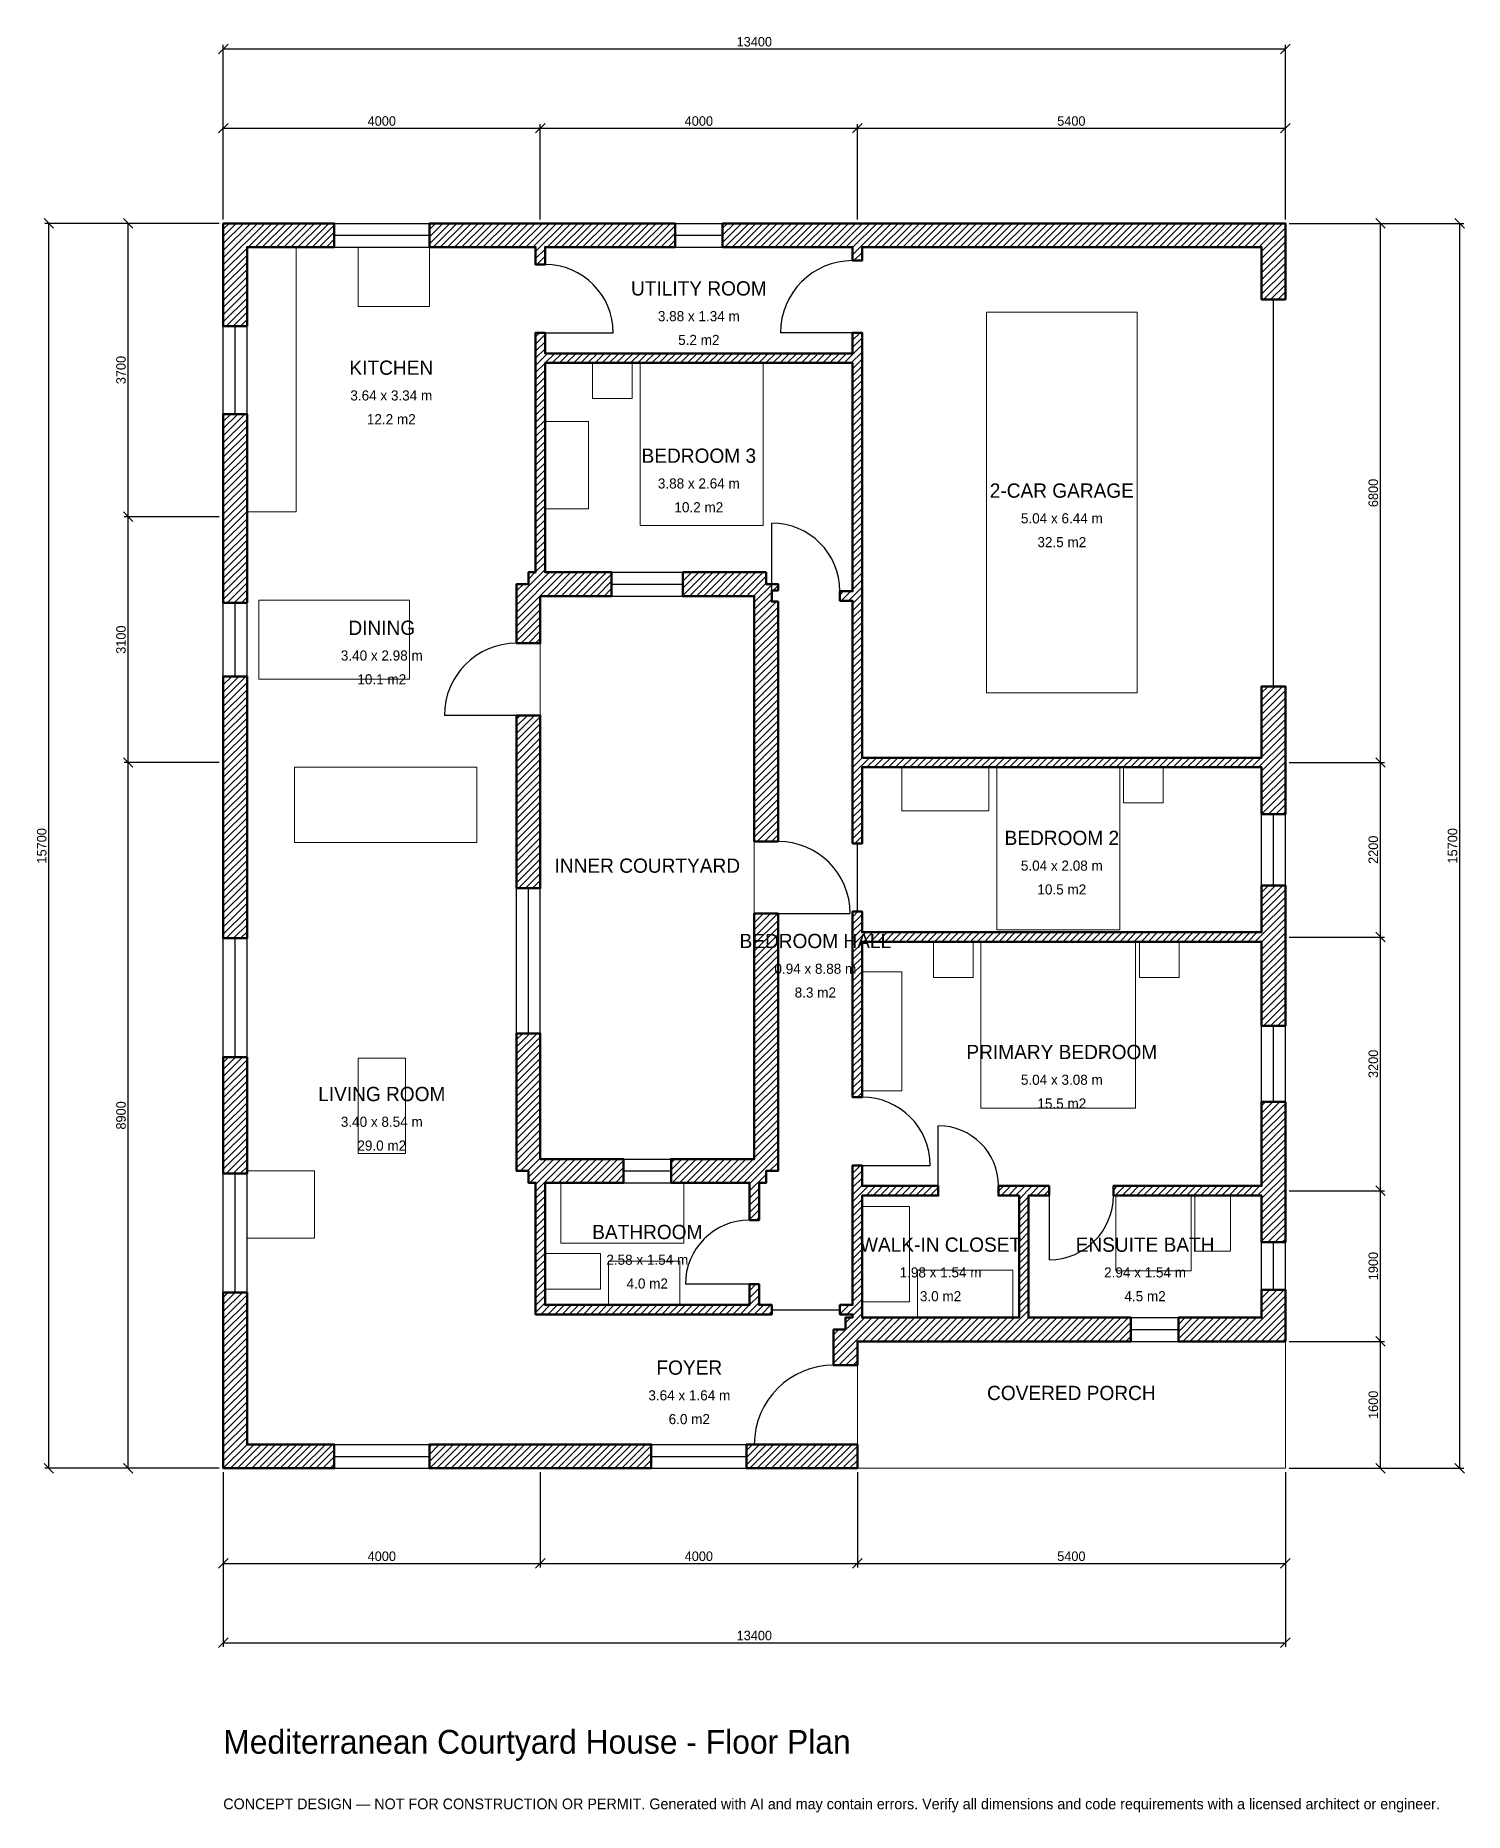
# Model space of a CAD drawing. Header units: millimetres. Extents: x -2369 to 15660, y -4341 to 18069.
import ezdxf
from ezdxf.enums import TextEntityAlignment as Align

# ---------------------------------------------------------------- set-up
doc = ezdxf.new("R2010")
doc.units = ezdxf.units.MM
doc.linetypes.add('DASHED', pattern=[1.524, 1.27, -0.254])
for name, color, linetype, lineweight in [('A-ANNO-DIMS', 1, 'Continuous', 13), ('A-ANNO-TEXT', 7, 'Continuous', 18), ('A-AREA-IDEN', 7, 'Continuous', 18), ('A-DOOR', 2, 'Continuous', 25), ('A-FLOR-FIXT', 9, 'Continuous', 13), ('A-FURN', 9, 'Continuous', 13), ('A-GLAZ', 4, 'Continuous', 25), ('A-SITE-PAVE', 8, 'Continuous', 13), ('A-WALL', 7, 'Continuous', 50), ('A-WALL-PATT', 8, 'Continuous', 13)]:
    doc.layers.add(name, color=color, linetype=linetype, lineweight=lineweight)
doc.dimstyles.new('PLAN', dxfattribs={"dimtxt": 120, "dimasz": 80, "dimexe": 50, "dimexo": 50, "dimgap": 30, "dimtad": 1, "dimdec": 0, "dimtsz": 60, "dimcen": 2.5, "dimclrd": 1, "dimclre": 1, "dimazin": 3, "dimtfac": 1, "dimtmove": 0, "dimatfit": 3})

msp = doc.modelspace()

# ---------------------------------------------------------------- hatches: boundary and pattern name
at = {"layer": 'A-WALL-PATT'}
h = msp.add_hatch(dxfattribs=at)
h.set_pattern_fill('ANSI31', color=8, scale=20)
h.paths.add_polyline_path([(0, 12150), (0, 13295), (300, 13295), (300, 12150), (300, 11850), (300, 10915), (0, 10915), (0, 11850), (0, 12150)])
h.paths.add_polyline_path([(0, 15400), (-0.001, 15400), (-0.001, 15700), (0, 15700), (0, 15700.001), (300, 15700.001), (300, 15700), (1400, 15700), (1400, 15400), (300, 15400), (300, 14405), (0, 14405), (0, 15400)])
h.paths.add_polyline_path([(3850, 15700), (3940, 15700), (3940, 15700.001), (4060, 15700.001), (4060, 15700), (4150, 15700), (5700, 15700), (5700, 15400), (4150, 15400), (4060, 15400), (4060, 15180), (3940, 15180), (3940, 15400), (3850, 15400), (2600, 15400), (2600, 15700), (3850, 15700)])
h.paths.add_polyline_path([(7850, 15700), (7940, 15700), (7940, 15700.001), (8060, 15700.001), (8060, 15700), (8150, 15700), (13100, 15700), (13100, 15700.001), (13400, 15700.001), (13400, 15700), (13400.001, 15700), (13400.001, 15400), (13400, 15400), (13400, 14740), (13100, 14740), (13100, 15400), (8150, 15400), (8060, 15400), (8060, 15230), (7940, 15230), (7940, 15400), (7850, 15400), (6300, 15400), (6300, 15700), (7850, 15700)])
h.paths.add_polyline_path([(13400, 9050), (13400, 8960), (13400.001, 8960), (13400.001, 8840), (13400, 8840), (13400, 8750), (13400, 8250), (13100, 8250), (13100, 8750), (13100, 8840), (8060, 8840), (8060, 7880), (7940, 7880), (7940, 8840), (7940, 8960), (7940, 10940), (7780, 10940), (7780, 11060), (7940, 11060), (7940, 13940), (4060, 13940), (4060, 12060), (4060, 11940), (4060, 11300), (4900, 11300), (4900, 11000), (4060, 11000), (4060, 10999.999), (4000.001, 10999.999), (4000.001, 10940), (4000, 10940), (4000, 10405), (3700, 10405), (3700, 11150), (3850, 11150), (3850, 11300), (3940, 11300), (3940, 11940), (3940, 12060), (3940, 13940), (3940, 14060), (3940, 14320), (4060, 14320), (4060, 14060), (7940, 14060), (7940, 14320), (8060, 14320), (8060, 14060), (8060, 13940), (8060, 11060), (8060, 10940), (8060, 8960), (13100, 8960), (13100, 9050), (13100, 9860), (13400, 9860), (13400, 9050)])
h.paths.add_polyline_path([(13400, 6850), (13400, 6760), (13400.001, 6760), (13400.001, 6640), (13400, 6640), (13400, 6550), (13400, 5580), (13100, 5580), (13100, 6550), (13100, 6640), (8060, 6640), (8060, 4680), (7940, 4680), (7940, 6640), (7940, 6760), (7940, 7020), (8060, 7020), (8060, 6760), (13100, 6760), (13100, 6850), (13100, 7350), (13400, 7350), (13400, 6850)])
h.paths.add_polyline_path([(13400, 3560), (13400.001, 3560), (13400.001, 3440), (13400, 3440), (13400, 3350), (13400, 3350), (13400, 2850), (13100, 2850), (13100, 3440), (11230, 3440), (11230, 3560), (13100, 3560), (13100, 3650), (13100, 3650), (13100, 4620), (13400, 4620), (13400, 3560)])
h.paths.add_polyline_path([(13400, 1900), (13400.001, 1900), (13400.001, 1600), (13400, 1600), (13400, 1599.999), (13100, 1599.999), (13100, 1600), (12050, 1600), (12050, 1900), (13100, 1900), (13100, 2250), (13400, 2250), (13400, 1900)])
h.paths.add_polyline_path([(10250, 1600), (10160, 1600), (10160, 1599.999), (10040, 1599.999), (10040, 1600), (9950, 1600), (8060, 1600), (8060, 1599.999), (8000.001, 1599.999), (8000.001, 1540), (8000, 1540), (8000, 1300), (7700, 1300), (7700, 1750), (7850, 1750), (7850, 1900), (7940, 1900), (7940, 1940), (7780, 1940), (7780, 2060), (7940, 2060), (7940, 3440), (7940, 3560), (7940, 3820), (8060, 3820), (8060, 3560), (9020, 3560), (9020, 3440), (8060, 3440), (8060, 2060), (8060, 1940), (8060, 1900), (9950, 1900), (10040, 1900), (10040, 3440), (9780, 3440), (9780, 3560), (10040, 3560), (10160, 3560), (10420, 3560), (10420, 3440), (10160, 3440), (10160, 1900), (10250, 1900), (11450, 1900), (11450, 1600), (10250, 1600)])
h.paths.add_polyline_path([(8000, 300), (8000.001, 300), (8000.001, 0), (8000, 0), (8000, -0.001), (7700, -0.001), (7700, 0), (6600, 0), (6600, 300), (7700, 300), (7700, 300), (8000, 300), (8000, 300)])
h.paths.add_polyline_path([(4150, 0), (3850, 0), (2600, 0), (2600, 300), (3850, 300), (4150, 300), (5400, 300), (5400, 0), (4150, 0)])
h.paths.add_polyline_path([(300, 0), (300, -0.001), (0, -0.001), (0, 0), (-0.001, 0), (-0.001, 300), (0, 300), (0, 2216.667), (300, 2216.667), (300, 300), (1400, 300), (1400, 0), (300, 0)])
h.paths.add_polyline_path([(0, 5183.333), (300, 5183.333), (300, 3716.667), (0, 3716.667), (0, 5183.333)])
h.paths.add_polyline_path([(0, 8750), (0, 9050), (0, 9985), (300, 9985), (300, 9050), (300, 8750), (300, 6683.333), (0, 6683.333), (0, 8750)])
h.paths.add_polyline_path([(6850, 11300), (6850, 11150), (7000, 11150), (7000, 11070), (6920, 11070), (6920, 10930), (7000, 10930), (7000, 7905), (6700, 7905), (6700, 10940), (6699.999, 10940), (6699.999, 10999.999), (6640, 10999.999), (6640, 11000), (5800, 11000), (5800, 11300), (6850, 11300)])
h.paths.add_polyline_path([(4000, 9050), (4000, 8750), (4000, 7315), (3700, 7315), (3700, 8750), (3700, 9050), (3700, 9495), (4000, 9495), (4000, 9050)])
h.paths.add_polyline_path([(4000, 3960), (4000.001, 3960), (4000.001, 3900.001), (4060, 3900.001), (4060, 3900), (5050, 3900), (5050, 3600), (4060, 3600), (4060, 2060), (6640, 2060), (6640, 2320), (6760, 2320), (6760, 2060), (6920, 2060), (6920, 1940), (6760, 1940), (6640, 1940), (4060, 1940), (3940, 1940), (3940, 2060), (3940, 3600), (3850, 3600), (3850, 3750), (3700, 3750), (3700, 5485), (4000, 5485), (4000, 3960)])
h.paths.add_polyline_path([(6640, 3900), (6640, 3900.001), (6699.999, 3900.001), (6699.999, 3960), (6700, 3960), (6700, 6995), (7000, 6995), (7000, 3750), (6850, 3750), (6850, 3600), (6760, 3600), (6760, 3130), (6640, 3130), (6640, 3600), (5650, 3600), (5650, 3900), (6640, 3900)])

# ---------------------------------------------------------------- linework, layer by layer
at = {"layer": 'A-DOOR', "linetype": 'DASHED'}
msp.add_line((13250, 9860), (13250, 14740), dxfattribs=at)
at = {"layer": 'A-DOOR'}
for p, q in [((4060, 14320), (4920, 14320)), ((7940, 14320), (7030, 14320)), ((6920, 11060), (6920, 11920)), ((3700, 9495), (2790, 9495)), ((8000, 7020), (8000, 7880)), ((7000, 6995), (7910, 6995)), ((9020, 3560), (9020, 4320)), ((8060, 3820), (8920, 3820)), ((10420, 3440), (10420, 2630)), ((6640, 2320), (5830, 2320)), ((6920, 2000), (7780, 2000)), ((7700, 300), (6700, 300))]:
    msp.add_line(p, q, dxfattribs=at)
for centre, radius, start, end in [((4060, 14320), 860, 0, 90), ((7940, 14320), 910, 90, 180), ((6920, 11060), 860, 0, 90), ((3700, 9495), 910, 90, 180), ((7000, 6995), 910, 0, 90), ((8060, 3820), 860, 0, 90), ((9020, 3560), 760, 0, 90), ((10420, 3440), 810, 270, 360), ((6640, 2320), 810, 90, 180), ((7700, 300), 1000, 90, 180)]:
    msp.add_arc(centre, radius, start, end, dxfattribs=at)
at = {"layer": 'A-FLOR-FIXT'}
for points in [[(300, 12060), (920, 12060), (920, 15400), (300, 15400)], [(4260, 2840), (5810, 2840), (5810, 3600), (4260, 3600)], [(11260, 2490), (12210, 2490), (12210, 3440), (11260, 3440)], [(12260, 2740), (12710, 2740), (12710, 3440), (12260, 3440)], [(4060, 2260), (4760, 2260), (4760, 2710), (4060, 2710)], [(4860, 2060), (5760, 2060), (5760, 2610), (4860, 2610)]]:
    msp.add_lwpolyline(points, close=True, dxfattribs=at)
at = {"layer": 'A-FURN'}
for points in [[(1700, 14650), (2600, 14650), (2600, 15400), (1700, 15400)], [(9630, 9780), (11530, 9780), (11530, 14580), (9630, 14580)], [(4660, 13490), (5160, 13490), (5160, 13940), (4660, 13940)], [(5260, 11890), (6810, 11890), (6810, 13940), (5260, 13940)], [(4060, 12100), (4610, 12100), (4610, 13200), (4060, 13200)], [(450, 9950), (2350, 9950), (2350, 10950), (450, 10950)], [(900, 7890), (3200, 7890), (3200, 8840), (900, 8840)], [(8560, 8290), (9660, 8290), (9660, 8840), (8560, 8840)], [(9760, 6790), (11310, 6790), (11310, 8840), (9760, 8840)], [(11360, 8390), (11860, 8390), (11860, 8840), (11360, 8840)], [(8960, 6190), (9460, 6190), (9460, 6640), (8960, 6640)], [(9560, 4540), (11510, 4540), (11510, 6640), (9560, 6640)], [(11560, 6190), (12060, 6190), (12060, 6640), (11560, 6640)], [(8060, 4760), (8560, 4760), (8560, 6260), (8060, 6260)], [(1700, 3970), (2300, 3970), (2300, 5170), (1700, 5170)], [(300, 2900), (1150, 2900), (1150, 3750), (300, 3750)], [(8060, 2100), (8660, 2100), (8660, 3300), (8060, 3300)], [(8760, 1900), (9960, 1900), (9960, 2500), (8760, 2500)]]:
    msp.add_lwpolyline(points, close=True, dxfattribs=at)
at = {"layer": 'A-GLAZ'}
for p, q in [((1400, 15700), (2600, 15700)), ((5700, 15700), (6300, 15700)), ((1400, 15550), (2600, 15550)), ((5700, 15550), (6300, 15550)), ((1400, 15400), (2600, 15400)), ((5700, 15400), (6300, 15400)), ((0, 13295), (0, 14405)), ((150, 13295), (150, 14405)), ((300, 13295), (300, 14405)), ((4900, 11300), (5800, 11300)), ((4900, 11150), (5800, 11150)), ((4900, 11000), (5800, 11000)), ((0, 9985), (0, 10915)), ((150, 9985), (150, 10915)), ((300, 9985), (300, 10915)), ((13100, 7350), (13100, 8250)), ((13250, 7350), (13250, 8250)), ((13400, 7350), (13400, 8250)), ((3700, 5485), (3700, 7315)), ((3850, 5485), (3850, 7315)), ((4000, 5485), (4000, 7315)), ((0, 5183.333), (0, 6683.333)), ((150, 5183.333), (150, 6683.333)), ((300, 5183.333), (300, 6683.333)), ((13100, 4620), (13100, 5580)), ((13250, 4620), (13250, 5580)), ((13400, 4620), (13400, 5580)), ((5050, 3900), (5650, 3900)), ((0, 2216.667), (0, 3716.667)), ((150, 2216.667), (150, 3716.667)), ((300, 2216.667), (300, 3716.667)), ((5050, 3750), (5650, 3750)), ((5050, 3600), (5650, 3600)), ((13100, 2250), (13100, 2850)), ((13250, 2250), (13250, 2850)), ((13400, 2250), (13400, 2850)), ((11450, 1900), (12050, 1900)), ((11450, 1750), (12050, 1750)), ((11450, 1600), (12050, 1600)), ((1400, 300), (2600, 300)), ((5400, 300), (6600, 300)), ((1400, 150), (2600, 150)), ((1400, 0), (2600, 0)), ((5400, 150), (6600, 150)), ((5400, 0), (6600, 0))]:
    msp.add_line(p, q, dxfattribs=at)
at = {"layer": 'A-SITE-PAVE', "linetype": 'DASHED'}
for points in [[(4000, 3900), (6700, 3900), (6700, 11000), (4000, 11000)], [(8000, 0), (13400, 0), (13400, 1600), (8000, 1600)]]:
    msp.add_lwpolyline(points, close=True, dxfattribs=at)
at = {"layer": 'A-WALL'}
for points in [[(0, 15400), (-0.001, 15400), (-0.001, 15700), (0, 15700), (0, 15700.001), (300, 15700.001), (300, 15700), (1400, 15700), (1400, 15400), (300, 15400), (300, 14405), (0, 14405), (0, 15400)], [(3850, 15700), (3940, 15700), (3940, 15700.001), (4060, 15700.001), (4060, 15700), (4150, 15700), (5700, 15700), (5700, 15400), (4150, 15400), (4060, 15400), (4060, 15180), (3940, 15180), (3940, 15400), (3850, 15400), (2600, 15400), (2600, 15700), (3850, 15700)], [(7850, 15700), (7940, 15700), (7940, 15700.001), (8060, 15700.001), (8060, 15700), (8150, 15700), (13100, 15700), (13100, 15700.001), (13400, 15700.001), (13400, 15700), (13400.001, 15700), (13400.001, 15400), (13400, 15400), (13400, 14740), (13100, 14740), (13100, 15400), (8150, 15400), (8060, 15400), (8060, 15230), (7940, 15230), (7940, 15400), (7850, 15400), (6300, 15400), (6300, 15700), (7850, 15700)], [(13400, 9050), (13400, 8960), (13400.001, 8960), (13400.001, 8840), (13400, 8840), (13400, 8750), (13400, 8250), (13100, 8250), (13100, 8750), (13100, 8840), (8060, 8840), (8060, 7880), (7940, 7880), (7940, 8840), (7940, 8960), (7940, 10940), (7780, 10940), (7780, 11060), (7940, 11060), (7940, 13940), (4060, 13940), (4060, 12060), (4060, 11940), (4060, 11300), (4900, 11300), (4900, 11000), (4060, 11000), (4060, 10999.999), (4000.001, 10999.999), (4000.001, 10940), (4000, 10940), (4000, 10405), (3700, 10405), (3700, 11150), (3850, 11150), (3850, 11300), (3940, 11300), (3940, 11940), (3940, 12060), (3940, 13940), (3940, 14060), (3940, 14320), (4060, 14320), (4060, 14060), (7940, 14060), (7940, 14320), (8060, 14320), (8060, 14060), (8060, 13940), (8060, 11060), (8060, 10940), (8060, 8960), (13100, 8960), (13100, 9050), (13100, 9860), (13400, 9860), (13400, 9050)], [(0, 12150), (0, 13295), (300, 13295), (300, 12150), (300, 11850), (300, 10915), (0, 10915), (0, 11850), (0, 12150)], [(6850, 11300), (6850, 11150), (7000, 11150), (7000, 11070), (6920, 11070), (6920, 10930), (7000, 10930), (7000, 7905), (6700, 7905), (6700, 10940), (6699.999, 10940), (6699.999, 10999.999), (6640, 10999.999), (6640, 11000), (5800, 11000), (5800, 11300), (6850, 11300)], [(0, 8750), (0, 9050), (0, 9985), (300, 9985), (300, 9050), (300, 8750), (300, 6683.333), (0, 6683.333), (0, 8750)], [(4000, 9050), (4000, 8750), (4000, 7315), (3700, 7315), (3700, 8750), (3700, 9050), (3700, 9495), (4000, 9495), (4000, 9050)], [(13400, 6850), (13400, 6760), (13400.001, 6760), (13400.001, 6640), (13400, 6640), (13400, 6550), (13400, 5580), (13100, 5580), (13100, 6550), (13100, 6640), (8060, 6640), (8060, 4680), (7940, 4680), (7940, 6640), (7940, 6760), (7940, 7020), (8060, 7020), (8060, 6760), (13100, 6760), (13100, 6850), (13100, 7350), (13400, 7350), (13400, 6850)], [(6640, 3900), (6640, 3900.001), (6699.999, 3900.001), (6699.999, 3960), (6700, 3960), (6700, 6995), (7000, 6995), (7000, 3750), (6850, 3750), (6850, 3600), (6760, 3600), (6760, 3130), (6640, 3130), (6640, 3600), (5650, 3600), (5650, 3900), (6640, 3900)], [(4000, 3960), (4000.001, 3960), (4000.001, 3900.001), (4060, 3900.001), (4060, 3900), (5050, 3900), (5050, 3600), (4060, 3600), (4060, 2060), (6640, 2060), (6640, 2320), (6760, 2320), (6760, 2060), (6920, 2060), (6920, 1940), (6760, 1940), (6640, 1940), (4060, 1940), (3940, 1940), (3940, 2060), (3940, 3600), (3850, 3600), (3850, 3750), (3700, 3750), (3700, 5485), (4000, 5485), (4000, 3960)], [(0, 5183.333), (300, 5183.333), (300, 3716.667), (0, 3716.667), (0, 5183.333)], [(13400, 3560), (13400.001, 3560), (13400.001, 3440), (13400, 3440), (13400, 3350), (13400, 3350), (13400, 2850), (13100, 2850), (13100, 3440), (11230, 3440), (11230, 3560), (13100, 3560), (13100, 3650), (13100, 3650), (13100, 4620), (13400, 4620), (13400, 3560)], [(10250, 1600), (10160, 1600), (10160, 1599.999), (10040, 1599.999), (10040, 1600), (9950, 1600), (8060, 1600), (8060, 1599.999), (8000.001, 1599.999), (8000.001, 1540), (8000, 1540), (8000, 1300), (7700, 1300), (7700, 1750), (7850, 1750), (7850, 1900), (7940, 1900), (7940, 1940), (7780, 1940), (7780, 2060), (7940, 2060), (7940, 3440), (7940, 3560), (7940, 3820), (8060, 3820), (8060, 3560), (9020, 3560), (9020, 3440), (8060, 3440), (8060, 2060), (8060, 1940), (8060, 1900), (9950, 1900), (10040, 1900), (10040, 3440), (9780, 3440), (9780, 3560), (10040, 3560), (10160, 3560), (10420, 3560), (10420, 3440), (10160, 3440), (10160, 1900), (10250, 1900), (11450, 1900), (11450, 1600), (10250, 1600)], [(13400, 1900), (13400.001, 1900), (13400.001, 1600), (13400, 1600), (13400, 1599.999), (13100, 1599.999), (13100, 1600), (12050, 1600), (12050, 1900), (13100, 1900), (13100, 2250), (13400, 2250), (13400, 1900)], [(300, 0), (300, -0.001), (0, -0.001), (0, 0), (-0.001, 0), (-0.001, 300), (0, 300), (0, 2216.667), (300, 2216.667), (300, 300), (1400, 300), (1400, 0), (300, 0)], [(4150, 0), (3850, 0), (2600, 0), (2600, 300), (3850, 300), (4150, 300), (5400, 300), (5400, 0), (4150, 0)], [(8000, 300), (8000.001, 300), (8000.001, 0), (8000, 0), (8000, -0.001), (7700, -0.001), (7700, 0), (6600, 0), (6600, 300), (7700, 300), (7700, 300), (8000, 300), (8000, 300)]]:
    msp.add_lwpolyline(points, close=True, dxfattribs=at)

# ---------------------------------------------------------------- texts
at = {"layer": 'A-ANNO-TEXT'}
for s, height, p in [('Mediterranean Courtyard House - Floor Plan', 300, (0, -3600)), ('CONCEPT DESIGN — NOT FOR CONSTRUCTION OR PERMIT. Generated with AI and may contain errors. Verify all dimensions and code requirements with a licensed architect or engineer.', 135, (0, -4300))]:
    msp.add_text(s, height=height, dxfattribs=at).set_placement(p)
at = {"layer": 'A-AREA-IDEN'}
for s, height, p in [('UTILITY ROOM', 180, (6000, 14880)), ('3.88 x 1.34 m', 127.5, (6000, 14530)), ('5.2 m2', 127.5, (6000, 14230)), ('KITCHEN', 180, (2120, 13880)), ('3.64 x 3.34 m', 127.5, (2120, 13530)), ('12.2 m2', 127.5, (2120, 13230)), ('BEDROOM 3', 180, (6000, 12770)), ('3.88 x 2.64 m', 127.5, (6000, 12420)), ('2-CAR GARAGE', 180, (10580, 12330)), ('10.2 m2', 127.5, (6000, 12120)), ('5.04 x 6.44 m', 127.5, (10580, 11980)), ('32.5 m2', 127.5, (10580, 11680)), ('DINING', 180, (2000, 10600)), ('3.40 x 2.98 m', 127.5, (2000, 10250)), ('10.1 m2', 127.5, (2000, 9950)), ('BEDROOM 2', 180, (10580, 7950)), ('INNER COURTYARD', 180, (5350, 7600)), ('5.04 x 2.08 m', 127.5, (10580, 7600)), ('10.5 m2', 127.5, (10580, 7300)), ('BEDROOM HALL', 180, (7470, 6650)), ('0.94 x 8.88 m', 127.5, (7470, 6300)), ('8.3 m2', 127.5, (7470, 6000)), ('PRIMARY BEDROOM', 180, (10580, 5250)), ('5.04 x 3.08 m', 127.5, (10580, 4900)), ('LIVING ROOM', 180, (2000, 4720)), ('15.5 m2', 127.5, (10580, 4600)), ('3.40 x 8.54 m', 127.5, (2000, 4370)), ('29.0 m2', 127.5, (2000, 4070)), ('BATHROOM', 180, (5350, 2980)), ('2.58 x 1.54 m', 127.5, (5350, 2630)), ('WALK-IN CLOSET', 180, (9050, 2820)), ('ENSUITE BATH', 180, (11630, 2820)), ('1.98 x 1.54 m', 127.5, (9050, 2470)), ('2.94 x 1.54 m', 127.5, (11630, 2470)), ('4.0 m2', 127.5, (5350, 2330)), ('3.0 m2', 127.5, (9050, 2170)), ('4.5 m2', 127.5, (11630, 2170)), ('FOYER', 180, (5880, 1270)), ('3.64 x 1.64 m', 127.5, (5880, 920)), ('COVERED PORCH', 180, (10700, 950)), ('6.0 m2', 127.5, (5880, 620))]:
    msp.add_text(s, height=height, dxfattribs=at).set_placement(p, align=Align.MIDDLE_CENTER)

# ---------------------------------------------------------------- dimensions: what is measured, and where the dimension line sits
at = {"layer": 'A-ANNO-DIMS'}
for base, p1, p2, text in [((0, 17900), (0, 15700), (13400, 15700), '13400'), ((0, 16900), (0, 15700), (4000, 15700), '4000'), ((4000, 16900), (4000, 15700), (8000, 15700), '4000'), ((8000, 16900), (8000, 15700), (13400, 15700), '5400'), ((0, -1200), (0, 0), (4000, 0), '4000'), ((0, -2200), (0, 0), (13400, 0), '13400'), ((4000, -1200), (4000, 0), (8000, 0), '4000'), ((8000, -1200), (8000, 0), (13400, 0), '5400')]:
    msp.add_linear_dim(base=base, p1=p1, p2=p2, text=text, dimstyle='PLAN', dxfattribs=at).render()
for base, p1, p2, text in [((-2200, 0), (0, 0), (0, 15700), '15700'), ((-1200, 12000), (0, 12000), (0, 15700), '3700'), ((14600, 8900), (13400, 8900), (13400, 15700), '6800'), ((15600, 0), (13400, 0), (13400, 15700), '15700'), ((-1200, 8900), (0, 8900), (0, 12000), '3100'), ((-1200, 0), (0, 0), (0, 8900), '8900'), ((14600, 6700), (13400, 6700), (13400, 8900), '2200'), ((14600, 3500), (13400, 3500), (13400, 6700), '3200'), ((14600, 1600), (13400, 1600), (13400, 3500), '1900'), ((14600, 0), (13400, 0), (13400, 1600), '1600')]:
    msp.add_linear_dim(base=base, p1=p1, p2=p2, angle=90, text=text, dimstyle='PLAN', dxfattribs=at).render()

doc.saveas('drawing.dxf')
